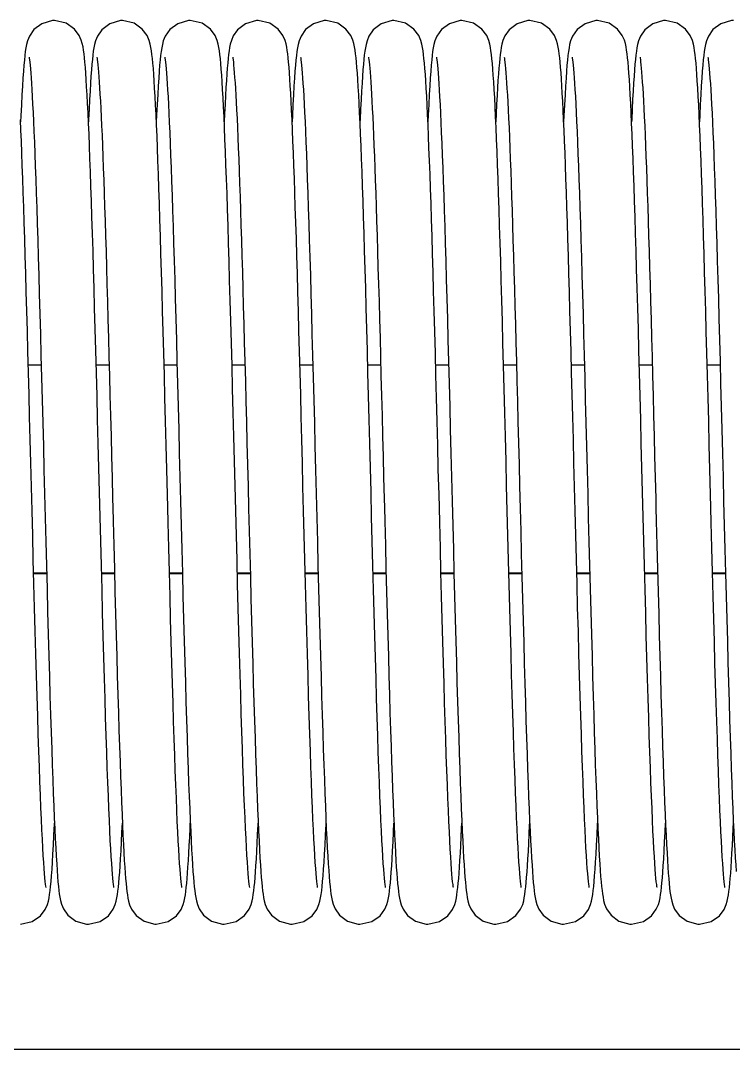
# Model space of a CAD drawing. Header units: millimetres. Extents: x 21899 to 38731, y -5425 to 3612.
# Drawn here: x 24976 to 25060, y 3114 to 3235.3 of the extents above; entities that cross this region are included whole.
import ezdxf

# ---------------------------------------------------------------- set-up
doc = ezdxf.new("R2010")
doc.units = ezdxf.units.MM

msp = doc.modelspace()

# ---------------------------------------------------------------- linework, layer by layer
at = {"color": 7, "linetype": 'Continuous'}
for p, q in [((24976.91, 3194.69), (24978.44, 3194.69)), ((24984.91, 3194.69), (24986.44, 3194.69)), ((24992.91, 3194.69), (24994.44, 3194.69)), ((25000.91, 3194.69), (25002.44, 3194.69)), ((25008.91, 3194.69), (25010.44, 3194.69)), ((25016.91, 3194.69), (25018.44, 3194.69)), ((25024.91, 3194.69), (25026.44, 3194.69)), ((25032.91, 3194.69), (25034.44, 3194.69)), ((25040.91, 3194.69), (25042.44, 3194.69)), ((25048.91, 3194.69), (25050.44, 3194.69)), ((25056.91, 3194.69), (25058.44, 3194.69)), ((24977.55, 3170.08), (24979.07, 3170.08)), ((24985.55, 3170.08), (24987.07, 3170.08)), ((24993.55, 3170.08), (24995.07, 3170.08)), ((25001.55, 3170.08), (25003.07, 3170.08)), ((25009.55, 3170.08), (25011.07, 3170.08)), ((25017.55, 3170.08), (25019.07, 3170.08)), ((25025.55, 3170.08), (25027.07, 3170.08)), ((25033.55, 3170.08), (25035.07, 3170.08)), ((25041.55, 3170.08), (25043.07, 3170.08)), ((25049.55, 3170.08), (25051.07, 3170.08)), ((25057.55, 3170.08), (25059.07, 3170.08)), ((25234.61, 3114), (23876.46, 3114))]:
    msp.add_line(p, q, dxfattribs=at)
at = {"color": 9, "linetype": 'Continuous'}
for p, q in [((24977.55, 3170.15), (24979.07, 3170.15)), ((24985.55, 3170.15), (24987.07, 3170.15)), ((24993.55, 3170.15), (24995.07, 3170.15)), ((25001.55, 3170.15), (25003.07, 3170.15)), ((25009.55, 3170.15), (25011.07, 3170.15)), ((25017.55, 3170.15), (25019.07, 3170.15)), ((25025.55, 3170.15), (25027.07, 3170.15)), ((25033.55, 3170.15), (25035.07, 3170.15)), ((25041.55, 3170.15), (25043.07, 3170.15)), ((25049.55, 3170.15), (25051.07, 3170.15)), ((25057.55, 3170.15), (25059.07, 3170.15))]:
    msp.add_line(p, q, dxfattribs=at)
at = {"color": 7, "linetype": 'Continuous'}
for points in [[(24980, 3235.25), (24979.78, 3235.24), (24978.52, 3234.88), (24977.58, 3234.18), (24977.05, 3233.42), (24976.82, 3232.85), (24976.7, 3232.42), (24976.63, 3232.02), (24976.56, 3231.61), (24976.51, 3231.14), (24976.45, 3230.6), (24976.39, 3229.98), (24976.34, 3229.27)], [(24983.69, 3229.05), (24983.64, 3229.73), (24983.59, 3230.33), (24983.53, 3230.86), (24983.48, 3231.33), (24983.42, 3231.75), (24983.36, 3232.14), (24983.28, 3232.53), (24983.15, 3232.96), (24982.91, 3233.51), (24982.35, 3234.25), (24981.37, 3234.94), (24980, 3235.25)], [(24988, 3235.25), (24987.78, 3235.24), (24986.51, 3234.88), (24985.57, 3234.17), (24985.06, 3233.43), (24984.83, 3232.88), (24984.71, 3232.45), (24984.63, 3232.05), (24984.57, 3231.64), (24984.51, 3231.19), (24984.46, 3230.68), (24984.4, 3230.1), (24984.35, 3229.44)], [(24991.65, 3229.6), (24991.6, 3230.22), (24991.54, 3230.77), (24991.49, 3231.26), (24991.43, 3231.69), (24991.37, 3232.09), (24991.29, 3232.48), (24991.17, 3232.92), (24990.92, 3233.5), (24990.35, 3234.25), (24989.37, 3234.94), (24988, 3235.25)], [(24996, 3235.25), (24995.79, 3235.24), (24994.53, 3234.88), (24993.59, 3234.18), (24993.05, 3233.43), (24992.82, 3232.86), (24992.71, 3232.42), (24992.63, 3232.03), (24992.56, 3231.62), (24992.51, 3231.15), (24992.45, 3230.62), (24992.39, 3230), (24992.34, 3229.29)], [(24999.65, 3229.54), (24999.6, 3230.18), (24999.55, 3230.74), (24999.49, 3231.24), (24999.43, 3231.68), (24999.37, 3232.08), (24999.29, 3232.47), (24999.17, 3232.92), (24998.93, 3233.48), (24998.37, 3234.23), (24997.39, 3234.93), (24996, 3235.25)], [(25004, 3235.25), (25003.79, 3235.24), (25002.51, 3234.87), (25001.57, 3234.16), (25001.06, 3233.44), (25000.84, 3232.9), (25000.72, 3232.47), (25000.64, 3232.09), (25000.58, 3231.7), (25000.52, 3231.27), (25000.47, 3230.8), (25000.42, 3230.26), (25000.36, 3229.65), (25000.31, 3228.97)], [(25007.69, 3229.09), (25007.64, 3229.75), (25007.58, 3230.33), (25007.53, 3230.86), (25007.48, 3231.33), (25007.43, 3231.74), (25007.36, 3232.12), (25007.29, 3232.5), (25007.17, 3232.92), (25006.92, 3233.49), (25006.37, 3234.24), (25005.38, 3234.93), (25004, 3235.25)], [(25012, 3235.25), (25011.78, 3235.24), (25010.52, 3234.88), (25009.58, 3234.18), (25009.05, 3233.42), (25008.82, 3232.85), (25008.7, 3232.42), (25008.63, 3232.02), (25008.56, 3231.61), (25008.51, 3231.14), (25008.45, 3230.6), (25008.39, 3229.98), (25008.34, 3229.27)], [(25015.69, 3229.05), (25015.64, 3229.73), (25015.59, 3230.33), (25015.53, 3230.86), (25015.48, 3231.33), (25015.42, 3231.75), (25015.36, 3232.14), (25015.28, 3232.53), (25015.15, 3232.96), (25014.91, 3233.51), (25014.35, 3234.25), (25013.37, 3234.94), (25012, 3235.25)], [(25020, 3235.25), (25019.78, 3235.24), (25018.51, 3234.88), (25017.57, 3234.17), (25017.06, 3233.43), (25016.83, 3232.88), (25016.71, 3232.45), (25016.63, 3232.05), (25016.57, 3231.64), (25016.51, 3231.19), (25016.46, 3230.68), (25016.4, 3230.1), (25016.35, 3229.44)], [(25023.65, 3229.6), (25023.6, 3230.22), (25023.54, 3230.77), (25023.49, 3231.26), (25023.43, 3231.69), (25023.37, 3232.09), (25023.29, 3232.48), (25023.17, 3232.92), (25022.92, 3233.5), (25022.35, 3234.25), (25021.37, 3234.94), (25020, 3235.25)], [(25028, 3235.25), (25027.79, 3235.24), (25026.53, 3234.88), (25025.59, 3234.18), (25025.05, 3233.43), (25024.82, 3232.86), (25024.71, 3232.42), (25024.63, 3232.03), (25024.56, 3231.62), (25024.51, 3231.15), (25024.45, 3230.62), (25024.39, 3230), (25024.34, 3229.29)], [(25031.65, 3229.54), (25031.6, 3230.18), (25031.55, 3230.74), (25031.49, 3231.24), (25031.43, 3231.68), (25031.37, 3232.08), (25031.29, 3232.47), (25031.17, 3232.92), (25030.93, 3233.48), (25030.37, 3234.23), (25029.39, 3234.93), (25028, 3235.25)], [(25036, 3235.25), (25035.79, 3235.24), (25034.51, 3234.87), (25033.57, 3234.16), (25033.06, 3233.44), (25032.84, 3232.9), (25032.72, 3232.47), (25032.64, 3232.09), (25032.58, 3231.7), (25032.52, 3231.27), (25032.47, 3230.8), (25032.42, 3230.26), (25032.36, 3229.65), (25032.31, 3228.97)], [(25039.69, 3229.09), (25039.64, 3229.75), (25039.58, 3230.33), (25039.53, 3230.86), (25039.48, 3231.33), (25039.43, 3231.74), (25039.36, 3232.12), (25039.29, 3232.5), (25039.17, 3232.92), (25038.92, 3233.49), (25038.37, 3234.24), (25037.38, 3234.93), (25036, 3235.25)], [(25044, 3235.25), (25043.78, 3235.24), (25042.52, 3234.88), (25041.58, 3234.18), (25041.05, 3233.42), (25040.82, 3232.85), (25040.7, 3232.42), (25040.63, 3232.02), (25040.56, 3231.61), (25040.51, 3231.14), (25040.45, 3230.6), (25040.39, 3229.98), (25040.34, 3229.27)], [(25047.69, 3229.05), (25047.64, 3229.73), (25047.59, 3230.33), (25047.53, 3230.86), (25047.48, 3231.33), (25047.42, 3231.75), (25047.36, 3232.14), (25047.28, 3232.53), (25047.15, 3232.96), (25046.91, 3233.51), (25046.35, 3234.25), (25045.37, 3234.94), (25044, 3235.25)], [(25052, 3235.25), (25051.78, 3235.24), (25050.51, 3234.88), (25049.57, 3234.17), (25049.06, 3233.43), (25048.83, 3232.88), (25048.71, 3232.45), (25048.63, 3232.05), (25048.57, 3231.64), (25048.51, 3231.19), (25048.46, 3230.68), (25048.4, 3230.1), (25048.35, 3229.44)], [(25055.65, 3229.6), (25055.6, 3230.22), (25055.54, 3230.77), (25055.49, 3231.26), (25055.43, 3231.69), (25055.37, 3232.09), (25055.29, 3232.48), (25055.17, 3232.92), (25054.92, 3233.5), (25054.35, 3234.25), (25053.37, 3234.94), (25052, 3235.25)], [(25060, 3235.25), (25059.79, 3235.24), (25058.53, 3234.88), (25057.59, 3234.18), (25057.05, 3233.43), (25056.82, 3232.86), (25056.71, 3232.42), (25056.63, 3232.03), (25056.56, 3231.62), (25056.51, 3231.15), (25056.45, 3230.62), (25056.39, 3230), (25056.34, 3229.29)], [(24977, 3230.92), (24977.02, 3230.82), (24977.04, 3230.62), (24977.08, 3230.34), (24977.12, 3229.99), (24977.16, 3229.56), (24977.2, 3229.06), (24977.24, 3228.49), (24977.28, 3227.84), (24977.33, 3227.11), (24977.38, 3226.31), (24977.42, 3225.41), (24977.47, 3224.43), (24977.52, 3223.35), (24977.58, 3222.18), (24977.63, 3220.92), (24977.68, 3219.56), (24977.74, 3218.11), (24977.79, 3216.56), (24977.85, 3214.92), (24977.91, 3213.18), (24977.97, 3211.34), (24978.03, 3209.4), (24978.09, 3207.37), (24978.15, 3205.24), (24978.21, 3203.01), (24978.28, 3200.69), (24978.34, 3198.28), (24978.41, 3195.78), (24978.48, 3193.2), (24978.55, 3190.55), (24978.62, 3187.84), (24978.69, 3185.09), (24978.76, 3182.3), (24978.83, 3179.48), (24978.9, 3176.65), (24978.98, 3173.83), (24979.05, 3171.03), (24979.12, 3168.27), (24979.19, 3165.57), (24979.27, 3162.94), (24979.34, 3160.39), (24979.41, 3157.95), (24979.47, 3155.62), (24979.54, 3153.42), (24979.61, 3151.33), (24979.67, 3149.37), (24979.73, 3147.52), (24979.8, 3145.8), (24979.86, 3144.18), (24979.92, 3142.68), (24979.98, 3141.29), (24980.03, 3140), (24980.09, 3138.82), (24980.15, 3137.74), (24980.2, 3136.76), (24980.26, 3135.88), (24980.31, 3135.09), (24980.36, 3134.38)], [(24985, 3230.93), (24985, 3230.93), (24985.01, 3230.83), (24985.04, 3230.65), (24985.07, 3230.39), (24985.11, 3230.05), (24985.15, 3229.64), (24985.19, 3229.17), (24985.23, 3228.62), (24985.27, 3228.01), (24985.32, 3227.33), (24985.36, 3226.59), (24985.41, 3225.76), (24985.45, 3224.87), (24985.5, 3223.9), (24985.55, 3222.86), (24985.6, 3221.73), (24985.65, 3220.53), (24985.7, 3219.25), (24985.75, 3217.88), (24985.8, 3216.44), (24985.85, 3214.92), (24985.9, 3213.32), (24985.96, 3211.64), (24986.01, 3209.89), (24986.07, 3208.06), (24986.12, 3206.16), (24986.18, 3204.19), (24986.24, 3202.15), (24986.3, 3200.04), (24986.36, 3197.88), (24986.41, 3195.66), (24986.47, 3193.38), (24986.54, 3191.06), (24986.6, 3188.7), (24986.66, 3186.29), (24986.72, 3183.86), (24986.78, 3181.4), (24986.85, 3178.92), (24986.87, 3177.85)], [(24993, 3230.92), (24993.02, 3230.82), (24993.04, 3230.62), (24993.08, 3230.34), (24993.12, 3229.98), (24993.16, 3229.55), (24993.2, 3229.05), (24993.24, 3228.47), (24993.29, 3227.81), (24993.33, 3227.08), (24993.38, 3226.26), (24993.43, 3225.35), (24993.48, 3224.35), (24993.53, 3223.25), (24993.58, 3222.06), (24993.64, 3220.77), (24993.69, 3219.39), (24993.75, 3217.9), (24993.8, 3216.32), (24993.86, 3214.64), (24993.92, 3212.87), (24993.98, 3210.99), (24994.04, 3209.01), (24994.1, 3206.93), (24994.17, 3204.75), (24994.23, 3202.48), (24994.3, 3200.11), (24994.36, 3197.64), (24994.43, 3195.09), (24994.5, 3192.47), (24994.57, 3189.78), (24994.64, 3187.04), (24994.71, 3184.25), (24994.78, 3181.43), (24994.85, 3178.6)], [(25001, 3230.93), (25001.01, 3230.82), (25001.04, 3230.63), (25001.08, 3230.36), (25001.11, 3230.01), (25001.15, 3229.6), (25001.19, 3229.11), (25001.23, 3228.56), (25001.28, 3227.93), (25001.32, 3227.24), (25001.37, 3226.47), (25001.41, 3225.63), (25001.46, 3224.72), (25001.51, 3223.72), (25001.56, 3222.65), (25001.61, 3221.49), (25001.66, 3220.25), (25001.71, 3218.93), (25001.76, 3217.53), (25001.81, 3216.05), (25001.87, 3214.49), (25001.92, 3212.86), (25001.97, 3211.15), (25002.03, 3209.37), (25002.08, 3207.53), (25002.14, 3205.62), (25002.2, 3203.64), (25002.25, 3201.59), (25002.31, 3199.48), (25002.37, 3197.3), (25002.43, 3195.06), (25002.49, 3192.75), (25002.55, 3190.39), (25002.61, 3187.96), (25002.68, 3185.49), (25002.74, 3182.95), (25002.81, 3180.37), (25002.88, 3177.75), (25002.94, 3175.09), (25003.01, 3172.42), (25003.08, 3169.74), (25003.15, 3167.09), (25003.22, 3164.49), (25003.29, 3161.95), (25003.36, 3159.49), (25003.43, 3157.13), (25003.5, 3154.88), (25003.56, 3152.74), (25003.63, 3150.72), (25003.69, 3148.81), (25003.75, 3147.02), (25003.81, 3145.34), (25003.87, 3143.78), (25003.93, 3142.32), (25003.99, 3140.97), (25004.05, 3139.72), (25004.1, 3138.57), (25004.16, 3137.53), (25004.21, 3136.58), (25004.27, 3135.72), (25004.32, 3134.96)], [(25009, 3230.92), (25009.02, 3230.82), (25009.04, 3230.62), (25009.08, 3230.34), (25009.12, 3229.99), (25009.16, 3229.56), (25009.2, 3229.06), (25009.24, 3228.49), (25009.28, 3227.84), (25009.33, 3227.11), (25009.38, 3226.31), (25009.42, 3225.41), (25009.47, 3224.43), (25009.52, 3223.35), (25009.58, 3222.18), (25009.63, 3220.92), (25009.68, 3219.56), (25009.74, 3218.11), (25009.79, 3216.56), (25009.85, 3214.92), (25009.91, 3213.18), (25009.97, 3211.34), (25010.03, 3209.4), (25010.09, 3207.37), (25010.15, 3205.24), (25010.21, 3203.01), (25010.28, 3200.69), (25010.34, 3198.28), (25010.41, 3195.78), (25010.48, 3193.2), (25010.55, 3190.55), (25010.62, 3187.84), (25010.69, 3185.09), (25010.76, 3182.3), (25010.83, 3179.48), (25010.9, 3176.65), (25010.98, 3173.83), (25011.05, 3171.03), (25011.12, 3168.27), (25011.19, 3165.57), (25011.27, 3162.94), (25011.34, 3160.39), (25011.41, 3157.95), (25011.47, 3155.62), (25011.54, 3153.42), (25011.61, 3151.33), (25011.67, 3149.37), (25011.73, 3147.52), (25011.8, 3145.8), (25011.86, 3144.18), (25011.92, 3142.68), (25011.98, 3141.29), (25012.03, 3140), (25012.09, 3138.82), (25012.15, 3137.74), (25012.2, 3136.76), (25012.26, 3135.88), (25012.31, 3135.09), (25012.36, 3134.38)], [(25017, 3230.93), (25017, 3230.93), (25017.01, 3230.83), (25017.04, 3230.65), (25017.07, 3230.39), (25017.11, 3230.05), (25017.15, 3229.64), (25017.19, 3229.17), (25017.23, 3228.62), (25017.27, 3228.01), (25017.32, 3227.33), (25017.36, 3226.59), (25017.41, 3225.76), (25017.45, 3224.87), (25017.5, 3223.9), (25017.55, 3222.86), (25017.6, 3221.73), (25017.65, 3220.53), (25017.7, 3219.25), (25017.75, 3217.88), (25017.8, 3216.44), (25017.85, 3214.92), (25017.9, 3213.32), (25017.96, 3211.64), (25018.01, 3209.89), (25018.07, 3208.06), (25018.12, 3206.16), (25018.18, 3204.19), (25018.24, 3202.15), (25018.3, 3200.04), (25018.36, 3197.88), (25018.41, 3195.66), (25018.47, 3193.38), (25018.54, 3191.06), (25018.6, 3188.7), (25018.66, 3186.29), (25018.72, 3183.86), (25018.78, 3181.4), (25018.85, 3178.92), (25018.87, 3177.85)], [(25025, 3230.92), (25025.02, 3230.82), (25025.04, 3230.62), (25025.08, 3230.34), (25025.12, 3229.98), (25025.16, 3229.55), (25025.2, 3229.05), (25025.24, 3228.47), (25025.29, 3227.81), (25025.33, 3227.08), (25025.38, 3226.26), (25025.43, 3225.35), (25025.48, 3224.35), (25025.53, 3223.25), (25025.58, 3222.06), (25025.64, 3220.77), (25025.69, 3219.39), (25025.75, 3217.9), (25025.8, 3216.32), (25025.86, 3214.64), (25025.92, 3212.87), (25025.98, 3210.99), (25026.04, 3209.01), (25026.1, 3206.93), (25026.17, 3204.75), (25026.23, 3202.48), (25026.3, 3200.11), (25026.36, 3197.64), (25026.43, 3195.09), (25026.5, 3192.47), (25026.57, 3189.78), (25026.64, 3187.04), (25026.71, 3184.25), (25026.78, 3181.43), (25026.85, 3178.6)], [(25033, 3230.93), (25033.01, 3230.82), (25033.04, 3230.63), (25033.08, 3230.36), (25033.11, 3230.01), (25033.15, 3229.6), (25033.19, 3229.11), (25033.23, 3228.56), (25033.28, 3227.93), (25033.32, 3227.24), (25033.37, 3226.47), (25033.41, 3225.63), (25033.46, 3224.72), (25033.51, 3223.72), (25033.56, 3222.65), (25033.61, 3221.49), (25033.66, 3220.25), (25033.71, 3218.93), (25033.76, 3217.53), (25033.81, 3216.05), (25033.87, 3214.49), (25033.92, 3212.86), (25033.97, 3211.15), (25034.03, 3209.37), (25034.08, 3207.53), (25034.14, 3205.62), (25034.2, 3203.64), (25034.25, 3201.59), (25034.31, 3199.48), (25034.37, 3197.3), (25034.43, 3195.06), (25034.49, 3192.75), (25034.55, 3190.39), (25034.61, 3187.96), (25034.68, 3185.49), (25034.74, 3182.95), (25034.81, 3180.37), (25034.88, 3177.75), (25034.94, 3175.09), (25035.01, 3172.42), (25035.08, 3169.74), (25035.15, 3167.09), (25035.22, 3164.49), (25035.29, 3161.95), (25035.36, 3159.49), (25035.43, 3157.13), (25035.5, 3154.88), (25035.56, 3152.74), (25035.63, 3150.72), (25035.69, 3148.81), (25035.75, 3147.02), (25035.81, 3145.34), (25035.87, 3143.78), (25035.93, 3142.32), (25035.99, 3140.97), (25036.05, 3139.72), (25036.1, 3138.57), (25036.16, 3137.53), (25036.21, 3136.58), (25036.27, 3135.72), (25036.32, 3134.96)], [(25041, 3230.92), (25041.02, 3230.82), (25041.04, 3230.62), (25041.08, 3230.34), (25041.12, 3229.99), (25041.16, 3229.56), (25041.2, 3229.06), (25041.24, 3228.49), (25041.28, 3227.84), (25041.33, 3227.11), (25041.38, 3226.31), (25041.42, 3225.41), (25041.47, 3224.43), (25041.52, 3223.35), (25041.58, 3222.18), (25041.63, 3220.92), (25041.68, 3219.56), (25041.74, 3218.11), (25041.79, 3216.56), (25041.85, 3214.92), (25041.91, 3213.18), (25041.97, 3211.34), (25042.03, 3209.4), (25042.09, 3207.37), (25042.15, 3205.24), (25042.21, 3203.01), (25042.28, 3200.69), (25042.34, 3198.28), (25042.41, 3195.78), (25042.48, 3193.2), (25042.55, 3190.55), (25042.62, 3187.84), (25042.69, 3185.09), (25042.76, 3182.3), (25042.83, 3179.48), (25042.9, 3176.65), (25042.98, 3173.83), (25043.05, 3171.03), (25043.12, 3168.27), (25043.19, 3165.57), (25043.27, 3162.94), (25043.34, 3160.39), (25043.41, 3157.95), (25043.47, 3155.62), (25043.54, 3153.42), (25043.61, 3151.33), (25043.67, 3149.37), (25043.73, 3147.52), (25043.8, 3145.8), (25043.86, 3144.18), (25043.92, 3142.68), (25043.98, 3141.29), (25044.03, 3140), (25044.09, 3138.82), (25044.15, 3137.74), (25044.2, 3136.76), (25044.26, 3135.88), (25044.31, 3135.09), (25044.36, 3134.38)], [(25049, 3230.93), (25049, 3230.93), (25049.01, 3230.83), (25049.04, 3230.65), (25049.07, 3230.39), (25049.11, 3230.05), (25049.15, 3229.64), (25049.19, 3229.17), (25049.23, 3228.62), (25049.27, 3228.01), (25049.32, 3227.33), (25049.36, 3226.59), (25049.41, 3225.76), (25049.45, 3224.87), (25049.5, 3223.9), (25049.55, 3222.86), (25049.6, 3221.73), (25049.65, 3220.53), (25049.7, 3219.25), (25049.75, 3217.88), (25049.8, 3216.44), (25049.85, 3214.92), (25049.9, 3213.32), (25049.96, 3211.64), (25050.01, 3209.89), (25050.07, 3208.06), (25050.12, 3206.16), (25050.18, 3204.19), (25050.24, 3202.15), (25050.3, 3200.04), (25050.36, 3197.88), (25050.41, 3195.66), (25050.47, 3193.38), (25050.54, 3191.06), (25050.6, 3188.7), (25050.66, 3186.29), (25050.72, 3183.86), (25050.78, 3181.4), (25050.85, 3178.92), (25050.87, 3177.85)], [(25057, 3230.92), (25057.02, 3230.82), (25057.04, 3230.62), (25057.08, 3230.34), (25057.12, 3229.98), (25057.16, 3229.55), (25057.2, 3229.05), (25057.24, 3228.47), (25057.29, 3227.81), (25057.33, 3227.08), (25057.38, 3226.26), (25057.43, 3225.35), (25057.48, 3224.35), (25057.53, 3223.25), (25057.58, 3222.06), (25057.64, 3220.77), (25057.69, 3219.39), (25057.75, 3217.9), (25057.8, 3216.32), (25057.86, 3214.64), (25057.92, 3212.87), (25057.98, 3210.99), (25058.04, 3209.01), (25058.1, 3206.93), (25058.17, 3204.75), (25058.23, 3202.48), (25058.3, 3200.11), (25058.36, 3197.64), (25058.43, 3195.09), (25058.5, 3192.47), (25058.57, 3189.78), (25058.64, 3187.04), (25058.71, 3184.25), (25058.78, 3181.43), (25058.85, 3178.6)], [(24976.34, 3229.27), (24976.28, 3228.45), (24976.22, 3227.52), (24976.16, 3226.48), (24976.1, 3225.31), (24976.03, 3224.01), (24976, 3223.33)], [(24985.3, 3179.67), (24985.23, 3182.56), (24985.15, 3185.42), (24985.08, 3188.25), (24985.01, 3191.02), (24984.94, 3193.73), (24984.87, 3196.37), (24984.8, 3198.91), (24984.73, 3201.36), (24984.67, 3203.71), (24984.6, 3205.96), (24984.54, 3208.11), (24984.48, 3210.16), (24984.42, 3212.12), (24984.36, 3213.97), (24984.3, 3215.74), (24984.24, 3217.41), (24984.18, 3218.99), (24984.12, 3220.47), (24984.07, 3221.87), (24984.01, 3223.17), (24983.96, 3224.37), (24983.9, 3225.49), (24983.85, 3226.51), (24983.79, 3227.44), (24983.74, 3228.29), (24983.69, 3229.05)], [(24984.35, 3229.44), (24984.3, 3228.7), (24984.24, 3227.87), (24984.19, 3226.95), (24984.13, 3225.93), (24984.07, 3224.82), (24984.02, 3223.6), (24984, 3223.33)], [(24993.35, 3177.85), (24993.31, 3179.41), (24993.23, 3182.34), (24993.16, 3185.22), (24993.09, 3188.04), (24993.02, 3190.79), (24992.95, 3193.47), (24992.88, 3196.07), (24992.81, 3198.59), (24992.74, 3201.02), (24992.68, 3203.36), (24992.61, 3205.61), (24992.55, 3207.77), (24992.49, 3209.84), (24992.43, 3211.81), (24992.37, 3213.68), (24992.31, 3215.46), (24992.25, 3217.15), (24992.19, 3218.74), (24992.13, 3220.24), (24992.08, 3221.64), (24992.02, 3222.95), (24991.97, 3224.17), (24991.91, 3225.29), (24991.86, 3226.32), (24991.8, 3227.27), (24991.75, 3228.13), (24991.7, 3228.9), (24991.65, 3229.6)], [(24992.34, 3229.29), (24992.28, 3228.48), (24992.22, 3227.56), (24992.16, 3226.52), (24992.1, 3225.37), (24992.04, 3224.09), (24992, 3223.33)], [(25003.01, 3133.08), (25003.01, 3133.1), (25002.98, 3133.24), (25002.95, 3133.48), (25002.91, 3133.81), (25002.87, 3134.23), (25002.83, 3134.74), (25002.78, 3135.35), (25002.73, 3136.07), (25002.68, 3136.89), (25002.62, 3137.82), (25002.57, 3138.87), (25002.51, 3140.03), (25002.45, 3141.31), (25002.39, 3142.7), (25002.33, 3144.21), (25002.27, 3145.83), (25002.21, 3147.58), (25002.14, 3149.45), (25002.08, 3151.44), (25002.01, 3153.56), (25001.94, 3155.81), (25001.87, 3158.19), (25001.8, 3160.69), (25001.73, 3163.3), (25001.66, 3166.01), (25001.58, 3168.8), (25001.51, 3171.66), (25001.43, 3174.55), (25001.36, 3177.48), (25001.28, 3180.41), (25001.21, 3183.33), (25001.13, 3186.22), (25001.06, 3189.07), (25000.99, 3191.87), (25000.92, 3194.6), (25000.85, 3197.25), (25000.78, 3199.81), (25000.71, 3202.27), (25000.64, 3204.63), (25000.58, 3206.88), (25000.51, 3209.03), (25000.45, 3211.07), (25000.39, 3213.02), (25000.33, 3214.86), (25000.27, 3216.61), (25000.21, 3218.25), (25000.15, 3219.81), (25000.09, 3221.27), (25000.04, 3222.63), (24999.98, 3223.89), (24999.92, 3225.07), (24999.87, 3226.14), (24999.81, 3227.12), (24999.76, 3228.02), (24999.7, 3228.82), (24999.65, 3229.54)], [(25000.31, 3228.97), (25000.26, 3228.2), (25000.21, 3227.35), (25000.16, 3226.42), (25000.1, 3225.39), (25000.05, 3224.27), (25000, 3223.33)], [(25011.01, 3133.08), (25011.01, 3133.09), (25010.99, 3133.23), (25010.95, 3133.47), (25010.91, 3133.8), (25010.87, 3134.22), (25010.83, 3134.73), (25010.78, 3135.34), (25010.73, 3136.04), (25010.68, 3136.84), (25010.63, 3137.75), (25010.57, 3138.76), (25010.52, 3139.89), (25010.46, 3141.13), (25010.4, 3142.49), (25010.34, 3143.96), (25010.28, 3145.56), (25010.22, 3147.29), (25010.15, 3149.16), (25010.09, 3151.16), (25010.02, 3153.32), (25009.95, 3155.62), (25009.88, 3158.06), (25009.8, 3160.63), (25009.73, 3163.3), (25009.65, 3166.05), (25009.58, 3168.87), (25009.5, 3171.73), (25009.43, 3174.61), (25009.36, 3177.48), (25009.28, 3180.32), (25009.21, 3183.12), (25009.14, 3185.87), (25009.07, 3188.57), (25009.01, 3191.2), (25008.94, 3193.77), (25008.87, 3196.26), (25008.81, 3198.68), (25008.74, 3201.02), (25008.68, 3203.27), (25008.62, 3205.44), (25008.56, 3207.53), (25008.5, 3209.53), (25008.44, 3211.44), (25008.38, 3213.26), (25008.32, 3214.99), (25008.27, 3216.64), (25008.21, 3218.19), (25008.16, 3219.66), (25008.1, 3221.04), (25008.05, 3222.34), (25007.99, 3223.55), (25007.94, 3224.68), (25007.89, 3225.72), (25007.84, 3226.68), (25007.79, 3227.56), (25007.74, 3228.36), (25007.69, 3229.09)], [(25008.34, 3229.27), (25008.28, 3228.45), (25008.22, 3227.52), (25008.16, 3226.48), (25008.1, 3225.31), (25008.03, 3224.01), (25008, 3223.33)], [(25017.3, 3179.67), (25017.23, 3182.56), (25017.15, 3185.42), (25017.08, 3188.25), (25017.01, 3191.02), (25016.94, 3193.73), (25016.87, 3196.37), (25016.8, 3198.91), (25016.73, 3201.36), (25016.67, 3203.71), (25016.6, 3205.96), (25016.54, 3208.11), (25016.48, 3210.16), (25016.42, 3212.12), (25016.36, 3213.97), (25016.3, 3215.74), (25016.24, 3217.41), (25016.18, 3218.99), (25016.12, 3220.47), (25016.07, 3221.87), (25016.01, 3223.17), (25015.96, 3224.37), (25015.9, 3225.49), (25015.85, 3226.51), (25015.79, 3227.44), (25015.74, 3228.29), (25015.69, 3229.05)], [(25016.35, 3229.44), (25016.3, 3228.7), (25016.24, 3227.87), (25016.19, 3226.95), (25016.13, 3225.93), (25016.07, 3224.82), (25016.02, 3223.6), (25016, 3223.33)], [(25025.35, 3177.85), (25025.31, 3179.41), (25025.23, 3182.34), (25025.16, 3185.22), (25025.09, 3188.04), (25025.02, 3190.79), (25024.95, 3193.47), (25024.88, 3196.07), (25024.81, 3198.59), (25024.74, 3201.02), (25024.68, 3203.36), (25024.61, 3205.61), (25024.55, 3207.77), (25024.49, 3209.84), (25024.43, 3211.81), (25024.37, 3213.68), (25024.31, 3215.46), (25024.25, 3217.15), (25024.19, 3218.74), (25024.13, 3220.24), (25024.08, 3221.64), (25024.02, 3222.95), (25023.97, 3224.17), (25023.91, 3225.29), (25023.86, 3226.32), (25023.8, 3227.27), (25023.75, 3228.13), (25023.7, 3228.9), (25023.65, 3229.6)], [(25024.34, 3229.29), (25024.28, 3228.48), (25024.22, 3227.56), (25024.16, 3226.52), (25024.1, 3225.37), (25024.04, 3224.09), (25024, 3223.33)], [(25035.01, 3133.08), (25035.01, 3133.1), (25034.98, 3133.24), (25034.95, 3133.48), (25034.91, 3133.81), (25034.87, 3134.23), (25034.83, 3134.74), (25034.78, 3135.35), (25034.73, 3136.07), (25034.68, 3136.89), (25034.62, 3137.82), (25034.57, 3138.87), (25034.51, 3140.03), (25034.45, 3141.31), (25034.39, 3142.7), (25034.33, 3144.21), (25034.27, 3145.83), (25034.21, 3147.58), (25034.14, 3149.45), (25034.08, 3151.44), (25034.01, 3153.56), (25033.94, 3155.81), (25033.87, 3158.19), (25033.8, 3160.69), (25033.73, 3163.3), (25033.66, 3166.01), (25033.58, 3168.8), (25033.51, 3171.66), (25033.43, 3174.55), (25033.36, 3177.48), (25033.28, 3180.41), (25033.21, 3183.33), (25033.13, 3186.22), (25033.06, 3189.07), (25032.99, 3191.87), (25032.92, 3194.6), (25032.85, 3197.25), (25032.78, 3199.81), (25032.71, 3202.27), (25032.64, 3204.63), (25032.58, 3206.88), (25032.51, 3209.03), (25032.45, 3211.07), (25032.39, 3213.02), (25032.33, 3214.86), (25032.27, 3216.61), (25032.21, 3218.25), (25032.15, 3219.81), (25032.09, 3221.27), (25032.04, 3222.63), (25031.98, 3223.89), (25031.92, 3225.07), (25031.87, 3226.14), (25031.81, 3227.12), (25031.76, 3228.02), (25031.7, 3228.82), (25031.65, 3229.54)], [(25032.31, 3228.97), (25032.26, 3228.2), (25032.21, 3227.35), (25032.16, 3226.42), (25032.1, 3225.39), (25032.05, 3224.27), (25032, 3223.33)], [(25043.01, 3133.08), (25043.01, 3133.09), (25042.99, 3133.23), (25042.95, 3133.47), (25042.91, 3133.8), (25042.87, 3134.22), (25042.83, 3134.73), (25042.78, 3135.34), (25042.73, 3136.04), (25042.68, 3136.84), (25042.63, 3137.75), (25042.57, 3138.76), (25042.52, 3139.89), (25042.46, 3141.13), (25042.4, 3142.49), (25042.34, 3143.96), (25042.28, 3145.56), (25042.22, 3147.29), (25042.15, 3149.16), (25042.09, 3151.16), (25042.02, 3153.32), (25041.95, 3155.62), (25041.88, 3158.06), (25041.8, 3160.63), (25041.73, 3163.3), (25041.65, 3166.05), (25041.58, 3168.87), (25041.5, 3171.73), (25041.43, 3174.61), (25041.36, 3177.48), (25041.28, 3180.32), (25041.21, 3183.12), (25041.14, 3185.87), (25041.07, 3188.57), (25041.01, 3191.2), (25040.94, 3193.77), (25040.87, 3196.26), (25040.81, 3198.68), (25040.74, 3201.02), (25040.68, 3203.27), (25040.62, 3205.44), (25040.56, 3207.53), (25040.5, 3209.53), (25040.44, 3211.44), (25040.38, 3213.26), (25040.32, 3214.99), (25040.27, 3216.64), (25040.21, 3218.19), (25040.16, 3219.66), (25040.1, 3221.04), (25040.05, 3222.34), (25039.99, 3223.55), (25039.94, 3224.68), (25039.89, 3225.72), (25039.84, 3226.68), (25039.79, 3227.56), (25039.74, 3228.36), (25039.69, 3229.09)], [(25040.34, 3229.27), (25040.28, 3228.45), (25040.22, 3227.52), (25040.16, 3226.48), (25040.1, 3225.31), (25040.03, 3224.01), (25040, 3223.33)], [(25049.3, 3179.67), (25049.23, 3182.56), (25049.15, 3185.42), (25049.08, 3188.25), (25049.01, 3191.02), (25048.94, 3193.73), (25048.87, 3196.37), (25048.8, 3198.91), (25048.73, 3201.36), (25048.67, 3203.71), (25048.6, 3205.96), (25048.54, 3208.11), (25048.48, 3210.16), (25048.42, 3212.12), (25048.36, 3213.97), (25048.3, 3215.74), (25048.24, 3217.41), (25048.18, 3218.99), (25048.12, 3220.47), (25048.07, 3221.87), (25048.01, 3223.17), (25047.96, 3224.37), (25047.9, 3225.49), (25047.85, 3226.51), (25047.79, 3227.44), (25047.74, 3228.29), (25047.69, 3229.05)], [(25048.35, 3229.44), (25048.3, 3228.7), (25048.24, 3227.87), (25048.19, 3226.95), (25048.13, 3225.93), (25048.07, 3224.82), (25048.02, 3223.6), (25048, 3223.33)], [(25057.35, 3177.85), (25057.31, 3179.41), (25057.23, 3182.34), (25057.16, 3185.22), (25057.09, 3188.04), (25057.02, 3190.79), (25056.95, 3193.47), (25056.88, 3196.07), (25056.81, 3198.59), (25056.74, 3201.02), (25056.68, 3203.36), (25056.61, 3205.61), (25056.55, 3207.77), (25056.49, 3209.84), (25056.43, 3211.81), (25056.37, 3213.68), (25056.31, 3215.46), (25056.25, 3217.15), (25056.19, 3218.74), (25056.13, 3220.24), (25056.08, 3221.64), (25056.02, 3222.95), (25055.97, 3224.17), (25055.91, 3225.29), (25055.86, 3226.32), (25055.8, 3227.27), (25055.75, 3228.13), (25055.7, 3228.9), (25055.65, 3229.6)], [(25056.34, 3229.29), (25056.28, 3228.48), (25056.22, 3227.56), (25056.16, 3226.52), (25056.1, 3225.37), (25056.04, 3224.09), (25056, 3223.33)], [(24979.01, 3133.08), (24979.01, 3133.09), (24978.99, 3133.23), (24978.95, 3133.47), (24978.91, 3133.8), (24978.87, 3134.22), (24978.83, 3134.73), (24978.78, 3135.34), (24978.73, 3136.04), (24978.68, 3136.84), (24978.63, 3137.75), (24978.57, 3138.76), (24978.52, 3139.89), (24978.46, 3141.13), (24978.4, 3142.49), (24978.34, 3143.96), (24978.28, 3145.56), (24978.22, 3147.29), (24978.15, 3149.16), (24978.09, 3151.16), (24978.02, 3153.32), (24977.95, 3155.62), (24977.88, 3158.06), (24977.8, 3160.63), (24977.73, 3163.3), (24977.65, 3166.05), (24977.58, 3168.87), (24977.5, 3171.73), (24977.43, 3174.61), (24977.36, 3177.48), (24977.28, 3180.32), (24977.21, 3183.12), (24977.14, 3185.87), (24977.07, 3188.57), (24977.01, 3191.2), (24976.94, 3193.77), (24976.87, 3196.26), (24976.81, 3198.68), (24976.74, 3201.02), (24976.68, 3203.27), (24976.62, 3205.44), (24976.56, 3207.53), (24976.5, 3209.53), (24976.44, 3211.44), (24976.38, 3213.26), (24976.32, 3214.99), (24976.27, 3216.64), (24976.21, 3218.19), (24976.16, 3219.66), (24976.1, 3221.04), (24976.05, 3222.34), (24975.99, 3223.55)], [(24987.01, 3133.09), (24987.01, 3133.09), (24986.99, 3133.22), (24986.96, 3133.45), (24986.92, 3133.77), (24986.88, 3134.17), (24986.83, 3134.67), (24986.79, 3135.25), (24986.74, 3135.93), (24986.69, 3136.72), (24986.64, 3137.62), (24986.58, 3138.64), (24986.52, 3139.77), (24986.47, 3141.02), (24986.41, 3142.38), (24986.35, 3143.86), (24986.29, 3145.46), (24986.22, 3147.19), (24986.16, 3149.04), (24986.09, 3151.01), (24986.03, 3153.11), (24985.96, 3155.34), (24985.89, 3157.7), (24985.82, 3160.18), (24985.74, 3162.76), (24985.67, 3165.44), (24985.6, 3168.2), (24985.52, 3171.02), (24985.45, 3173.88), (24985.37, 3176.77), (24985.3, 3179.67)], [(25019.01, 3133.09), (25019.01, 3133.09), (25018.99, 3133.22), (25018.96, 3133.45), (25018.92, 3133.77), (25018.88, 3134.17), (25018.83, 3134.67), (25018.79, 3135.25), (25018.74, 3135.93), (25018.69, 3136.72), (25018.64, 3137.62), (25018.58, 3138.64), (25018.52, 3139.77), (25018.47, 3141.02), (25018.41, 3142.38), (25018.35, 3143.86), (25018.29, 3145.46), (25018.22, 3147.19), (25018.16, 3149.04), (25018.09, 3151.01), (25018.03, 3153.11), (25017.96, 3155.34), (25017.89, 3157.7), (25017.82, 3160.18), (25017.74, 3162.76), (25017.67, 3165.44), (25017.6, 3168.2), (25017.52, 3171.02), (25017.45, 3173.88), (25017.37, 3176.77), (25017.3, 3179.67)], [(25051.01, 3133.09), (25051.01, 3133.09), (25050.99, 3133.22), (25050.96, 3133.45), (25050.92, 3133.77), (25050.88, 3134.17), (25050.83, 3134.67), (25050.79, 3135.25), (25050.74, 3135.93), (25050.69, 3136.72), (25050.64, 3137.62), (25050.58, 3138.64), (25050.52, 3139.77), (25050.47, 3141.02), (25050.41, 3142.38), (25050.35, 3143.86), (25050.29, 3145.46), (25050.22, 3147.19), (25050.16, 3149.04), (25050.09, 3151.01), (25050.03, 3153.11), (25049.96, 3155.34), (25049.89, 3157.7), (25049.82, 3160.18), (25049.74, 3162.76), (25049.67, 3165.44), (25049.6, 3168.2), (25049.52, 3171.02), (25049.45, 3173.88), (25049.37, 3176.77), (25049.3, 3179.67)], [(24994.85, 3178.6), (24994.93, 3175.76), (24995, 3172.94), (24995.07, 3170.14), (24995.14, 3167.4), (24995.22, 3164.72), (24995.29, 3162.13), (24995.36, 3159.63), (24995.43, 3157.24), (24995.49, 3154.96), (24995.56, 3152.81), (24995.63, 3150.78), (24995.69, 3148.87), (24995.75, 3147.07), (24995.81, 3145.38), (24995.87, 3143.81), (24995.93, 3142.35), (24995.99, 3140.99), (24996.05, 3139.74), (24996.1, 3138.59), (24996.16, 3137.54), (24996.21, 3136.59), (24996.27, 3135.74), (24996.32, 3134.97)], [(25026.85, 3178.6), (25026.93, 3175.76), (25027, 3172.94), (25027.07, 3170.14), (25027.14, 3167.4), (25027.22, 3164.72), (25027.29, 3162.13), (25027.36, 3159.63), (25027.43, 3157.24), (25027.49, 3154.96), (25027.56, 3152.81), (25027.63, 3150.78), (25027.69, 3148.87), (25027.75, 3147.07), (25027.81, 3145.38), (25027.87, 3143.81), (25027.93, 3142.35), (25027.99, 3140.99), (25028.05, 3139.74), (25028.1, 3138.59), (25028.16, 3137.54), (25028.21, 3136.59), (25028.27, 3135.74), (25028.32, 3134.97)], [(25058.85, 3178.6), (25058.93, 3175.76), (25059, 3172.94), (25059.07, 3170.14), (25059.14, 3167.4), (25059.22, 3164.72), (25059.29, 3162.13), (25059.36, 3159.63), (25059.43, 3157.24), (25059.49, 3154.96), (25059.56, 3152.81), (25059.63, 3150.78), (25059.69, 3148.87), (25059.75, 3147.07), (25059.81, 3145.38), (25059.87, 3143.81), (25059.93, 3142.35), (25059.99, 3140.99), (25060.05, 3139.74), (25060.1, 3138.59), (25060.16, 3137.54), (25060.21, 3136.59), (25060.27, 3135.74), (25060.32, 3134.97)], [(24986.87, 3177.85), (24986.91, 3176.25), (24986.99, 3173.41), (24987.06, 3170.63), (24987.13, 3167.94), (24987.2, 3165.32), (24987.27, 3162.8), (24987.34, 3160.36), (24987.4, 3158.03), (24987.47, 3155.79), (24987.53, 3153.66), (24987.6, 3151.63), (24987.66, 3149.71), (24987.72, 3147.9), (24987.78, 3146.19), (24987.84, 3144.59), (24987.9, 3143.1), (24987.96, 3141.71), (24988.01, 3140.43), (24988.07, 3139.24), (24988.13, 3138.16), (24988.18, 3137.17), (24988.23, 3136.28), (24988.28, 3135.48), (24988.33, 3134.76)], [(24995.01, 3133.09), (24995.01, 3133.08), (24995.01, 3133.09), (24994.99, 3133.22), (24994.96, 3133.44), (24994.92, 3133.76), (24994.88, 3134.17), (24994.83, 3134.66), (24994.79, 3135.25), (24994.74, 3135.93), (24994.69, 3136.71), (24994.64, 3137.59), (24994.58, 3138.57), (24994.53, 3139.66), (24994.47, 3140.87), (24994.42, 3142.19), (24994.36, 3143.63), (24994.3, 3145.19), (24994.23, 3146.87), (24994.17, 3148.68), (24994.11, 3150.61), (24994.04, 3152.66), (24993.97, 3154.84), (24993.9, 3157.13), (24993.83, 3159.54), (24993.76, 3162.06), (24993.69, 3164.69), (24993.62, 3167.41), (24993.54, 3170.23), (24993.47, 3173.13), (24993.39, 3176.11), (24993.35, 3177.85)], [(25018.87, 3177.85), (25018.91, 3176.25), (25018.99, 3173.41), (25019.06, 3170.63), (25019.13, 3167.94), (25019.2, 3165.32), (25019.27, 3162.8), (25019.34, 3160.36), (25019.4, 3158.03), (25019.47, 3155.79), (25019.53, 3153.66), (25019.6, 3151.63), (25019.66, 3149.71), (25019.72, 3147.9), (25019.78, 3146.19), (25019.84, 3144.59), (25019.9, 3143.1), (25019.96, 3141.71), (25020.01, 3140.43), (25020.07, 3139.24), (25020.13, 3138.16), (25020.18, 3137.17), (25020.23, 3136.28), (25020.28, 3135.48), (25020.33, 3134.76)], [(25027.01, 3133.09), (25027.01, 3133.08), (25027.01, 3133.09), (25026.99, 3133.22), (25026.96, 3133.44), (25026.92, 3133.76), (25026.88, 3134.17), (25026.83, 3134.66), (25026.79, 3135.25), (25026.74, 3135.93), (25026.69, 3136.71), (25026.64, 3137.59), (25026.58, 3138.57), (25026.53, 3139.66), (25026.47, 3140.87), (25026.42, 3142.19), (25026.36, 3143.63), (25026.3, 3145.19), (25026.23, 3146.87), (25026.17, 3148.68), (25026.11, 3150.61), (25026.04, 3152.66), (25025.97, 3154.84), (25025.9, 3157.13), (25025.83, 3159.54), (25025.76, 3162.06), (25025.69, 3164.69), (25025.62, 3167.41), (25025.54, 3170.23), (25025.47, 3173.13), (25025.39, 3176.11), (25025.35, 3177.85)], [(25050.87, 3177.85), (25050.91, 3176.25), (25050.99, 3173.41), (25051.06, 3170.63), (25051.13, 3167.94), (25051.2, 3165.32), (25051.27, 3162.8), (25051.34, 3160.36), (25051.4, 3158.03), (25051.47, 3155.79), (25051.53, 3153.66), (25051.6, 3151.63), (25051.66, 3149.71), (25051.72, 3147.9), (25051.78, 3146.19), (25051.84, 3144.59), (25051.9, 3143.1), (25051.96, 3141.71), (25052.01, 3140.43), (25052.07, 3139.24), (25052.13, 3138.16), (25052.18, 3137.17), (25052.23, 3136.28), (25052.28, 3135.48), (25052.33, 3134.76)], [(25059.01, 3133.09), (25059.01, 3133.08), (25059.01, 3133.09), (25058.99, 3133.22), (25058.96, 3133.44), (25058.92, 3133.76), (25058.88, 3134.17), (25058.83, 3134.66), (25058.79, 3135.25), (25058.74, 3135.93), (25058.69, 3136.71), (25058.64, 3137.59), (25058.58, 3138.57), (25058.53, 3139.66), (25058.47, 3140.87), (25058.42, 3142.19), (25058.36, 3143.63), (25058.3, 3145.19), (25058.23, 3146.87), (25058.17, 3148.68), (25058.11, 3150.61), (25058.04, 3152.66), (25057.97, 3154.84), (25057.9, 3157.13), (25057.83, 3159.54), (25057.76, 3162.06), (25057.69, 3164.69), (25057.62, 3167.41), (25057.54, 3170.23), (25057.47, 3173.13), (25057.39, 3176.11), (25057.35, 3177.85)], [(24979.65, 3134.47), (24979.71, 3135.23), (24979.76, 3136.08), (24979.82, 3137.03), (24979.88, 3138.09), (24979.94, 3139.26), (24980, 3140.53), (24980, 3140.67)], [(24987.69, 3134.9), (24987.74, 3135.65), (24987.79, 3136.48), (24987.84, 3137.42), (24987.9, 3138.45), (24987.95, 3139.59), (24988, 3140.67)], [(24995.68, 3134.79), (24995.73, 3135.49), (24995.78, 3136.26), (24995.83, 3137.11), (24995.88, 3138.03), (24995.93, 3139.03), (24995.98, 3140.11), (24996, 3140.67)], [(25003.69, 3134.93), (25003.74, 3135.65), (25003.79, 3136.46), (25003.84, 3137.34), (25003.89, 3138.3), (25003.94, 3139.34), (25003.99, 3140.46), (25004, 3140.67)], [(25011.65, 3134.47), (25011.71, 3135.23), (25011.76, 3136.08), (25011.82, 3137.03), (25011.88, 3138.09), (25011.94, 3139.26), (25012, 3140.53), (25012, 3140.67)], [(25019.69, 3134.9), (25019.74, 3135.65), (25019.79, 3136.48), (25019.84, 3137.42), (25019.9, 3138.45), (25019.95, 3139.59), (25020, 3140.67)], [(25027.68, 3134.79), (25027.73, 3135.49), (25027.78, 3136.26), (25027.83, 3137.11), (25027.88, 3138.03), (25027.93, 3139.03), (25027.98, 3140.11), (25028, 3140.67)], [(25035.69, 3134.93), (25035.74, 3135.65), (25035.79, 3136.46), (25035.84, 3137.34), (25035.89, 3138.3), (25035.94, 3139.34), (25035.99, 3140.46), (25036, 3140.67)], [(25043.65, 3134.47), (25043.71, 3135.23), (25043.76, 3136.08), (25043.82, 3137.03), (25043.88, 3138.09), (25043.94, 3139.26), (25044, 3140.53), (25044, 3140.67)], [(25051.69, 3134.9), (25051.74, 3135.65), (25051.79, 3136.48), (25051.84, 3137.42), (25051.9, 3138.45), (25051.95, 3139.59), (25052, 3140.67)], [(25059.68, 3134.79), (25059.73, 3135.49), (25059.78, 3136.26), (25059.83, 3137.11), (25059.88, 3138.03), (25059.93, 3139.03), (25059.98, 3140.11), (25060, 3140.67)], [(24976, 3128.75), (24977.38, 3129.07), (24978.36, 3129.76), (24978.92, 3130.5), (24979.16, 3131.07), (24979.28, 3131.49), (24979.36, 3131.88), (24979.43, 3132.27), (24979.49, 3132.71), (24979.54, 3133.22), (24979.6, 3133.8), (24979.65, 3134.47)], [(24980.36, 3134.38), (24980.41, 3133.77), (24980.47, 3133.22), (24980.52, 3132.74), (24980.57, 3132.32), (24980.64, 3131.93), (24980.71, 3131.54), (24980.83, 3131.11), (24981.06, 3130.56), (24981.58, 3129.83), (24982.52, 3129.12), (24983.79, 3128.76), (24984, 3128.75)], [(24984, 3128.75), (24985.39, 3129.07), (24986.37, 3129.76), (24986.92, 3130.51), (24987.16, 3131.07), (24987.28, 3131.49), (24987.36, 3131.86), (24987.42, 3132.24), (24987.48, 3132.66), (24987.53, 3133.12), (24987.58, 3133.65), (24987.63, 3134.24), (24987.69, 3134.9)], [(24988.33, 3134.76), (24988.38, 3134.13), (24988.43, 3133.56), (24988.48, 3133.06), (24988.53, 3132.62), (24988.59, 3132.22), (24988.65, 3131.84), (24988.73, 3131.46), (24988.85, 3131.04), (24989.08, 3130.51), (24989.61, 3129.8), (24990.55, 3129.11), (24991.81, 3128.76), (24992, 3128.75)], [(24992, 3128.75), (24993.38, 3129.06), (24994.36, 3129.75), (24994.91, 3130.5), (24995.16, 3131.06), (24995.28, 3131.48), (24995.36, 3131.85), (24995.42, 3132.22), (24995.47, 3132.63), (24995.53, 3133.08), (24995.58, 3133.59), (24995.63, 3134.15), (24995.68, 3134.79)], [(24996.32, 3134.97), (24996.37, 3134.3), (24996.42, 3133.7), (24996.47, 3133.17), (24996.52, 3132.71), (24996.58, 3132.29), (24996.64, 3131.9), (24996.72, 3131.52), (24996.84, 3131.09), (24997.06, 3130.56), (24997.57, 3129.83), (24998.51, 3129.12), (24999.79, 3128.76), (25000, 3128.75)], [(25000, 3128.75), (25001.4, 3129.08), (25002.38, 3129.78), (25002.93, 3130.52), (25003.17, 3131.08), (25003.29, 3131.5), (25003.36, 3131.88), (25003.43, 3132.26), (25003.48, 3132.68), (25003.53, 3133.15), (25003.59, 3133.68), (25003.64, 3134.27), (25003.69, 3134.93)], [(25004.32, 3134.96), (25004.37, 3134.28), (25004.42, 3133.69), (25004.47, 3133.16), (25004.52, 3132.7), (25004.58, 3132.28), (25004.64, 3131.9), (25004.72, 3131.51), (25004.84, 3131.08), (25005.07, 3130.54), (25005.59, 3129.82), (25006.53, 3129.11), (25007.8, 3128.76), (25008, 3128.75)], [(25008, 3128.75), (25009.38, 3129.07), (25010.36, 3129.76), (25010.92, 3130.5), (25011.16, 3131.07), (25011.28, 3131.49), (25011.36, 3131.88), (25011.43, 3132.27), (25011.49, 3132.71), (25011.54, 3133.22), (25011.6, 3133.8), (25011.65, 3134.47)], [(25012.36, 3134.38), (25012.41, 3133.77), (25012.47, 3133.22), (25012.52, 3132.74), (25012.57, 3132.32), (25012.64, 3131.93), (25012.71, 3131.54), (25012.83, 3131.11), (25013.06, 3130.56), (25013.58, 3129.83), (25014.52, 3129.12), (25015.79, 3128.76), (25016, 3128.75)], [(25016, 3128.75), (25017.39, 3129.07), (25018.37, 3129.76), (25018.92, 3130.51), (25019.16, 3131.07), (25019.28, 3131.49), (25019.36, 3131.86), (25019.42, 3132.24), (25019.48, 3132.66), (25019.53, 3133.12), (25019.58, 3133.65), (25019.63, 3134.24), (25019.69, 3134.9)], [(25020.33, 3134.76), (25020.38, 3134.13), (25020.43, 3133.56), (25020.48, 3133.06), (25020.53, 3132.62), (25020.59, 3132.22), (25020.65, 3131.84), (25020.73, 3131.46), (25020.85, 3131.04), (25021.08, 3130.51), (25021.61, 3129.8), (25022.55, 3129.11), (25023.81, 3128.76), (25024, 3128.75)], [(25024, 3128.75), (25025.38, 3129.06), (25026.36, 3129.75), (25026.91, 3130.5), (25027.16, 3131.06), (25027.28, 3131.48), (25027.36, 3131.85), (25027.42, 3132.22), (25027.47, 3132.63), (25027.53, 3133.08), (25027.58, 3133.59), (25027.63, 3134.15), (25027.68, 3134.79)], [(25028.32, 3134.97), (25028.37, 3134.3), (25028.42, 3133.7), (25028.47, 3133.17), (25028.52, 3132.71), (25028.58, 3132.29), (25028.64, 3131.9), (25028.72, 3131.52), (25028.84, 3131.09), (25029.06, 3130.56), (25029.57, 3129.83), (25030.51, 3129.12), (25031.79, 3128.76), (25032, 3128.75)], [(25032, 3128.75), (25033.4, 3129.08), (25034.38, 3129.78), (25034.93, 3130.52), (25035.17, 3131.08), (25035.29, 3131.5), (25035.36, 3131.88), (25035.43, 3132.26), (25035.48, 3132.68), (25035.53, 3133.15), (25035.59, 3133.68), (25035.64, 3134.27), (25035.69, 3134.93)], [(25036.32, 3134.96), (25036.37, 3134.28), (25036.42, 3133.69), (25036.47, 3133.16), (25036.52, 3132.7), (25036.58, 3132.28), (25036.64, 3131.9), (25036.72, 3131.51), (25036.84, 3131.08), (25037.07, 3130.54), (25037.59, 3129.82), (25038.53, 3129.11), (25039.8, 3128.76), (25040, 3128.75)], [(25040, 3128.75), (25041.38, 3129.07), (25042.36, 3129.76), (25042.92, 3130.5), (25043.16, 3131.07), (25043.28, 3131.49), (25043.36, 3131.88), (25043.43, 3132.27), (25043.49, 3132.71), (25043.54, 3133.22), (25043.6, 3133.8), (25043.65, 3134.47)], [(25044.36, 3134.38), (25044.41, 3133.77), (25044.47, 3133.22), (25044.52, 3132.74), (25044.57, 3132.32), (25044.64, 3131.93), (25044.71, 3131.54), (25044.83, 3131.11), (25045.06, 3130.56), (25045.58, 3129.83), (25046.52, 3129.12), (25047.79, 3128.76), (25048, 3128.75)], [(25048, 3128.75), (25049.39, 3129.07), (25050.37, 3129.76), (25050.92, 3130.51), (25051.16, 3131.07), (25051.28, 3131.49), (25051.36, 3131.86), (25051.42, 3132.24), (25051.48, 3132.66), (25051.53, 3133.12), (25051.58, 3133.65), (25051.63, 3134.24), (25051.69, 3134.9)], [(25052.33, 3134.76), (25052.38, 3134.13), (25052.43, 3133.56), (25052.48, 3133.06), (25052.53, 3132.62), (25052.59, 3132.22), (25052.65, 3131.84), (25052.73, 3131.46), (25052.85, 3131.04), (25053.08, 3130.51), (25053.61, 3129.8), (25054.55, 3129.11), (25055.81, 3128.76), (25056, 3128.75)], [(25056, 3128.75), (25057.38, 3129.06), (25058.36, 3129.75), (25058.91, 3130.5), (25059.16, 3131.06), (25059.28, 3131.48), (25059.36, 3131.85), (25059.42, 3132.22), (25059.47, 3132.63), (25059.53, 3133.08), (25059.58, 3133.59), (25059.63, 3134.15), (25059.68, 3134.79)]]:
    msp.add_lwpolyline(points, dxfattribs=at)

doc.saveas('drawing.dxf')
